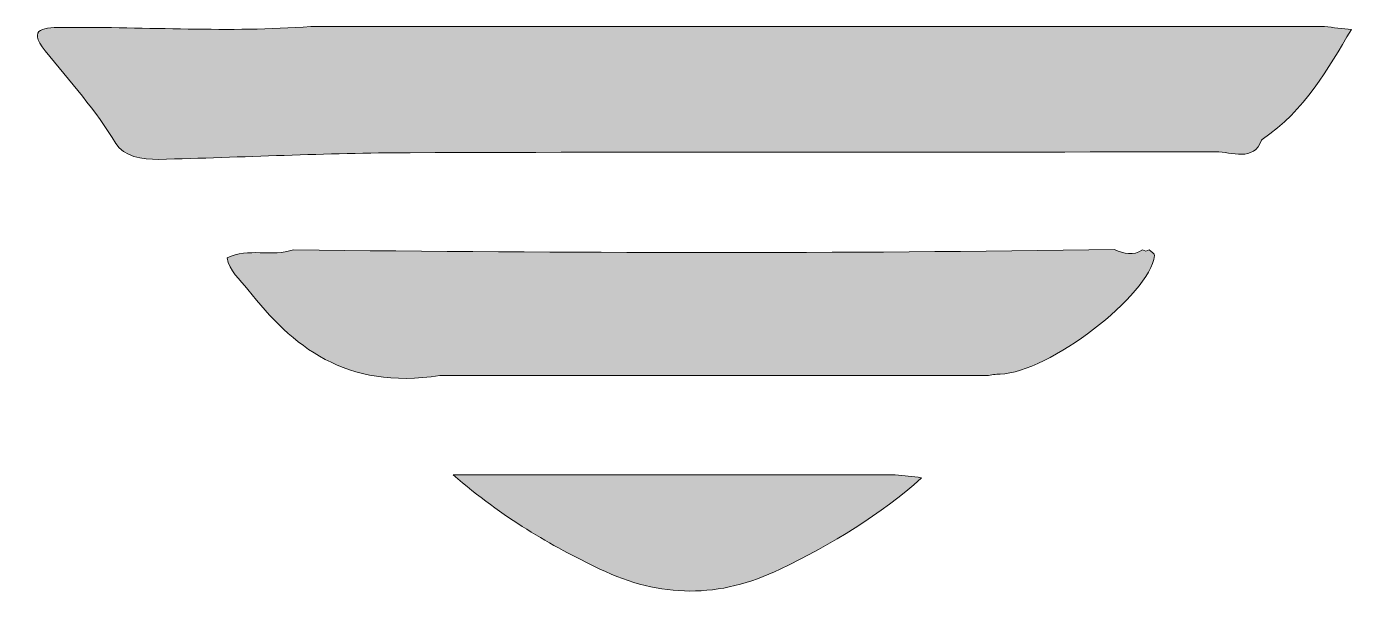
# Model space of a CAD drawing. Header units: inches. Extents: x 146 to 932, y -942 to -139.
# Drawn here: x 366.1 to 676.8, y -942.1 to -807.9 of the extents above; entities that cross this region are included whole.
import ezdxf

# ---------------------------------------------------------------- set-up
doc = ezdxf.new("R2010")
doc.units = ezdxf.units.IN
doc.header["$MEASUREMENT"] = 0
doc.layers.add('Layer 1', color=7, linetype='Continuous')

# ---------------------------------------------------------------- blocks, each defined once
blk = doc.blocks.new('block 4')
at = {"layer": 'Layer 1', "true_color": 0xf11111}
h = blk.add_hatch(color=1, dxfattribs=at)
h.dxf.hatch_style = 2
edge = h.paths.add_edge_path()
edge.add_spline(control_points=[(670.48, -807.91), (666.91, -807.91), (663.35, -807.92), (659.78, -807.93), (584.12, -807.91), (508.45, -807.9), (432.79, -807.89), (413.6, -809.36), (394.4, -807.96), (375.2, -808.12), (370.29, -808.15), (366.1, -808.11), (370.47, -813.6), (376.18, -820.76), (382.49, -827.62), (387.06, -835.38), (388.82, -838.37), (393.19, -839.15), (397.08, -839.06), (416.74, -838.61), (436.38, -837.56), (456.03, -837.5), (519.04, -837.28), (582.04, -837.46), (645.05, -837.27), (648.58, -837.26), (653.94, -839.77), (655.71, -834.53), (655.71, -834.53), (655.84, -834.39), (655.84, -834.39), (666.06, -827.49), (671.16, -817.9), (676.81, -808.6), (674.7, -808.37), (672.59, -808.14), (670.48, -807.91)], knot_values=[0, 0, 0, 0, 1, 1, 1, 2, 2, 2, 3, 3, 3, 4, 4, 4, 5, 5, 5, 6, 6, 6, 7, 7, 7, 8, 8, 8, 9, 9, 9, 10, 10, 10, 11, 11, 11, 12, 12, 12, 12], degree=3, periodic=1)
h = blk.add_hatch(color=1, dxfattribs=at)
h.dxf.hatch_style = 2
edge = h.paths.add_edge_path()
edge.add_spline(control_points=[(628.6, -860.59), (628.6, -860.59), (627.8, -860.27), (627.8, -860.27), (625.61, -861.79), (623.43, -861.17), (621.26, -860.24), (557.06, -861.19), (492.87, -861.1), (428.67, -860.28), (423.75, -862), (418.05, -859.76), (413.17, -862.16), (413.55, -865.25), (416.19, -867.26), (418.03, -869.62), (428.45, -882.94), (440.96, -893.24), (463.02, -889.79), (505.79, -889.8), (548.55, -889.8), (591.31, -889.8), (592.36, -889.67), (593.4, -889.46), (594.45, -889.43), (605.75, -889.13), (629.49, -870.96), (630.62, -861.64), (630.67, -861.23), (629.83, -860.74), (629.4, -860.29), (629.4, -860.29), (628.6, -860.59), (628.6, -860.59)], knot_values=[0, 0, 0, 0, 1, 1, 1, 2, 2, 2, 3, 3, 3, 4, 4, 4, 5, 5, 5, 6, 6, 6, 7, 7, 7, 8, 8, 8, 9, 9, 9, 10, 10, 10, 11, 11, 11, 11], degree=3, periodic=1)
h = blk.add_hatch(color=1, dxfattribs=at)
h.dxf.hatch_style = 2
edge = h.paths.add_edge_path()
edge.add_spline(control_points=[(566.12, -913.06), (533.73, -913.06), (501.33, -913.06), (466.13, -913.06), (477.99, -923.31), (488.9, -929.57), (500.55, -935.18), (514.75, -942.02), (528.62, -942.1), (542.83, -935.21), (555.1, -929.26), (566.38, -922.41), (575.97, -913.82), (575.97, -913.82), (575.98, -913.75), (575.98, -913.75), (573.92, -913.53), (571.85, -913.3), (569.8, -913.07), (568.57, -913.07), (567.34, -913.06), (566.12, -913.06)], knot_values=[0, 0, 0, 0, 1, 1, 1, 2, 2, 2, 3, 3, 3, 4, 4, 4, 5, 5, 5, 6, 6, 6, 7, 7, 7, 7], degree=3, periodic=1)
at = {"layer": 'Layer 1', "lineweight": 0}
for points, knots in [([(670.48, -807.91), (666.91, -807.91), (663.35, -807.92), (659.78, -807.93), (584.12, -807.91), (508.45, -807.9), (432.79, -807.89), (413.6, -809.36), (394.4, -807.96), (375.2, -808.12), (370.29, -808.15), (366.1, -808.11), (370.47, -813.6), (376.18, -820.76), (382.49, -827.62), (387.06, -835.38), (388.82, -838.37), (393.19, -839.15), (397.08, -839.06), (416.74, -838.61), (436.38, -837.56), (456.03, -837.5), (519.04, -837.28), (582.04, -837.46), (645.05, -837.27), (648.58, -837.26), (653.94, -839.77), (655.71, -834.53), (655.71, -834.53), (655.84, -834.39), (655.84, -834.39), (666.06, -827.49), (671.16, -817.9), (676.81, -808.6), (674.7, -808.37), (672.59, -808.14), (670.48, -807.91)], [0, 0, 0, 0, 1, 1, 1, 2, 2, 2, 3, 3, 3, 4, 4, 4, 5, 5, 5, 6, 6, 6, 7, 7, 7, 8, 8, 8, 9, 9, 9, 10, 10, 10, 11, 11, 11, 12, 12, 12, 12]), ([(628.6, -860.59), (628.6, -860.59), (627.8, -860.27), (627.8, -860.27), (625.61, -861.79), (623.43, -861.17), (621.26, -860.24), (557.06, -861.19), (492.87, -861.1), (428.67, -860.28), (423.75, -862), (418.05, -859.76), (413.17, -862.16), (413.55, -865.25), (416.19, -867.26), (418.03, -869.62), (428.45, -882.94), (440.96, -893.24), (463.02, -889.79), (505.79, -889.8), (548.55, -889.8), (591.31, -889.8), (592.36, -889.67), (593.4, -889.46), (594.45, -889.43), (605.75, -889.13), (629.49, -870.96), (630.62, -861.64), (630.67, -861.23), (629.83, -860.74), (629.4, -860.29), (629.4, -860.29), (628.6, -860.59), (628.6, -860.59)], [0, 0, 0, 0, 1, 1, 1, 2, 2, 2, 3, 3, 3, 4, 4, 4, 5, 5, 5, 6, 6, 6, 7, 7, 7, 8, 8, 8, 9, 9, 9, 10, 10, 10, 11, 11, 11, 11]), ([(566.12, -913.06), (533.73, -913.06), (501.33, -913.06), (466.13, -913.06), (477.99, -923.31), (488.9, -929.57), (500.55, -935.18), (514.75, -942.02), (528.62, -942.1), (542.83, -935.21), (555.1, -929.26), (566.38, -922.41), (575.97, -913.82), (575.97, -913.82), (575.98, -913.75), (575.98, -913.75), (573.92, -913.53), (571.85, -913.3), (569.8, -913.07), (568.57, -913.07), (567.34, -913.06), (566.12, -913.06)], [0, 0, 0, 0, 1, 1, 1, 2, 2, 2, 3, 3, 3, 4, 4, 4, 5, 5, 5, 6, 6, 6, 7, 7, 7, 7])]:
    blk.add_open_spline(points, degree=3, knots=knots, dxfattribs=at)
blk = doc.blocks.new('block 3')
at = {"layer": 'Layer 1'}
blk.add_blockref('block 4', (0, 0), dxfattribs=at)
blk = doc.blocks.new('block 2')
at = {"layer": 'Layer 1'}
blk.add_blockref('block 3', (0, 0), dxfattribs=at)

msp = doc.modelspace()

# ---------------------------------------------------------------- block references
at = {"layer": 'Layer 1'}
msp.add_blockref('block 2', (0, 0), dxfattribs=at)

doc.saveas('drawing.dxf')
